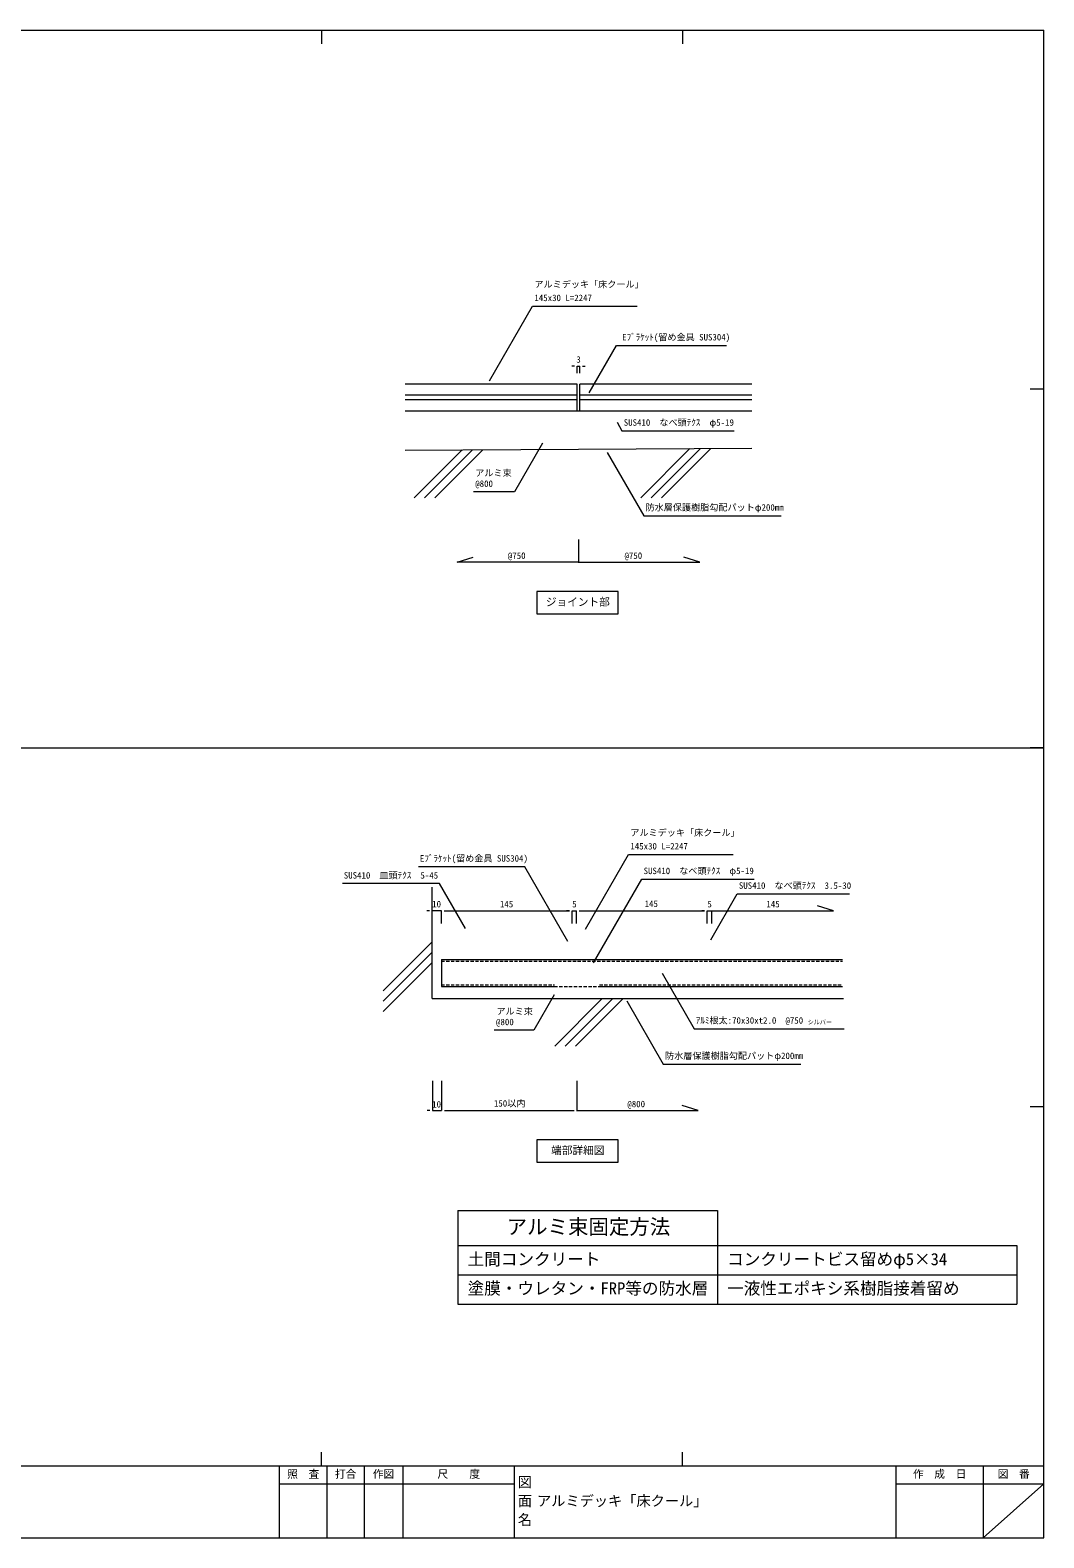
# Model space of a CAD drawing. Units: millimetres on the paper. Extents: x -401 to 401, y -279 to 279.
# Drawn here: x 26 to 401, y -279 to 279 of the extents above; entities that cross this region are included whole.
import ezdxf
from ezdxf.enums import TextEntityAlignment as Align

# ---------------------------------------------------------------- set-up
doc = ezdxf.new("R2010")
doc.units = ezdxf.units.MM
doc.linetypes.add('DASHED1', pattern=[1.8, 1.2, -0.6])
for name, color, linetype, lineweight in [('0-0_A-C01-補助線(非印刷)', 4, 'Continuous', 9), ('0-2_A-E01-仕上太線', 4, 'Continuous', 9), ('0-3_A-C03-壁種別', 4, 'Continuous', 9), ('0-4_ｱﾙﾐ', 4, 'DASHED1', 9), ('0-5_0-A11-寸法_詳細', 5, 'Continuous', 9), ('0-7_A-B03-文字_書込_小', 7, 'Continuous', 9), ('0-9_A-B01-文字_タイトル室名', 2, 'Continuous', 9), ('0-A_A-B03-文字_書込_大', 7, 'Continuous', 9), ('0-F_0-A01-枠A', 4, 'Continuous', 9)]:
    doc.layers.add(name, color=color, linetype=linetype, lineweight=lineweight)
doc.layers.add('0-E_0-A02-枠B', color=5, linetype='Continuous')
doc.styles.add('ＭＳ ゴシック', font='')
doc.styles.get('ＭＳ ゴシック').set_extended_font_data('MS Gothic')

msp = doc.modelspace()

# ---------------------------------------------------------------- linework, layer by layer
at = {"layer": '0-0_A-C01-補助線(非印刷)'}
for p, q in [((133.556, 278.667), (133.556, 273.667)), ((267.111, 278.667), (267.111, 273.667)), ((400.667, 146), (395.667, 146)), ((-400.667, 13.333), (400.667, 13.333)), ((400.667, 13.333), (395.667, 13.333)), ((400.667, -119.333), (395.667, -119.333)), ((133.556, -252), (133.556, -247)), ((267.111, -252), (267.111, -247))]:
    msp.add_line(p, q, dxfattribs=at)
at = {"layer": '0-2_A-E01-仕上太線'}
for p, q in [((228.106, 147.861), (164.512, 147.861)), ((228.106, 137.861), (228.106, 147.861)), ((292.7, 147.861), (229.106, 147.861)), ((229.106, 137.861), (229.106, 147.861)), ((228.106, 143.694), (164.512, 143.694)), ((228.106, 142.028), (164.512, 142.028)), ((292.7, 143.694), (229.106, 143.694)), ((292.7, 142.028), (229.106, 142.028)), ((292.7, 137.861), (164.512, 137.861)), ((164.512, 123.41), (292.7, 124.085)), ((174.573, -79.304), (174.573, -38.185)), ((174.573, -79.304), (326.631, -79.304))]:
    msp.add_line(p, q, dxfattribs=at)
at = {"layer": '0-3_A-C03-壁種別'}
for p, q in [((167.852, 105.808), (185.565, 123.52)), ((171.694, 105.808), (189.427, 123.541)), ((175.535, 105.808), (193.289, 123.561)), ((251.666, 105.808), (269.822, 123.964)), ((255.507, 105.808), (273.684, 123.985)), ((259.348, 105.808), (277.546, 124.005)), ((156.448, -76.464), (174.573, -58.339)), ((156.448, -80.305), (174.573, -62.181)), ((156.448, -84.147), (174.573, -66.022)), ((219.819, -96.906), (237.421, -79.304)), ((223.661, -96.906), (241.263, -79.304)), ((227.502, -96.906), (245.104, -79.304))]:
    msp.add_line(p, q, dxfattribs=at)
at = {"layer": '0-4_ｱﾙﾐ', "color": 3, "linetype": 'Continuous'}
for p, q in [((177.906, -64.852), (326.239, -64.852)), ((177.906, -64.852), (177.906, -74.852)), ((177.906, -74.852), (219.692, -74.852)), ((236.359, -74.852), (326.239, -74.852)), ((236.359, -74.852), (326.239, -74.852))]:
    msp.add_line(p, q, dxfattribs=at)
at = {"layer": '0-4_ｱﾙﾐ'}
for p, q in [((177.906, -65.519), (326.239, -65.519)), ((177.906, -74.185), (219.692, -74.185)), ((219.692, -74.843), (236.359, -74.852)), ((236.359, -74.185), (326.239, -74.185))]:
    msp.add_line(p, q, dxfattribs=at)
at = {"layer": '0-5_0-A11-寸法_詳細'}
for p, q in [((227.106, 154.458), (226.106, 154.458)), ((228.106, 151.861), (228.106, 154.458)), ((228.106, 154.458), (229.106, 154.458)), ((229.106, 151.861), (229.106, 154.458)), ((230.106, 154.458), (231.106, 154.458)), ((228.606, 90.325), (228.606, 81.964)), ((173.573, -46.864), (172.573, -46.864)), ((174.573, -51.519), (174.573, -46.864)), ((177.906, -46.864), (174.573, -46.864)), ((177.906, -51.519), (177.906, -46.864)), ((177.906, -51.519), (177.906, -46.864)), ((178.906, -46.864), (179.906, -46.864)), ((178.906, -46.864), (225.239, -46.864)), ((225.239, -46.864), (224.239, -46.864)), ((226.239, -51.519), (226.239, -46.864)), ((226.239, -51.519), (226.239, -46.864)), ((226.239, -46.864), (227.906, -46.864)), ((227.906, -51.519), (227.906, -46.864)), ((227.906, -51.519), (227.906, -46.864)), ((228.906, -46.864), (229.906, -46.864)), ((228.906, -46.864), (275.239, -46.864)), ((275.239, -46.864), (274.239, -46.864)), ((276.239, -51.519), (276.239, -46.864)), ((276.239, -51.519), (276.239, -46.864)), ((276.239, -46.864), (277.906, -46.864)), ((277.906, -51.519), (277.906, -46.864)), ((278.906, -46.864), (279.906, -46.864)), ((174.692, -109.722), (174.692, -120.749)), ((178.026, -109.722), (178.026, -120.749)), ((178.026, -109.722), (178.026, -120.749)), ((228.026, -109.722), (228.026, -120.749)), ((173.692, -120.749), (172.692, -120.749)), ((174.692, -120.749), (178.026, -120.749)), ((179.026, -120.749), (180.026, -120.749)), ((179.026, -120.749), (227.026, -120.749))]:
    msp.add_line(p, q, dxfattribs=at)
for points in [[(228.726, 81.964), (183.726, 81.964), (189.657, 83.826)], [(228.486, 81.964), (273.486, 81.964), (267.555, 83.826)], [(277.906, -46.864), (322.906, -46.864), (316.975, -45.002)], [(227.906, -120.749), (272.906, -120.749), (266.975, -118.887)]]:
    msp.add_lwpolyline(points, dxfattribs=at)
at = {"layer": '0-7_A-B03-文字_書込_小'}
for points in [[(195.77, 149.035), (211.663, 176.648), (250.267, 176.648)], [(232.584, 144.541), (242.69, 162.1), (283.294, 162.1)], [(242.866, 133.771), (244.698, 130.567), (286.2, 130.567)], [(215.328, 126.033), (205.012, 107.972), (189.792, 107.972)], [(239.269, 122.583), (252.745, 99.17), (303.571, 99.17)], [(231.245, -53.678), (247.139, -26.066), (285.743, -26.066)], [(224.721, -58.172), (208.828, -30.559), (169.447, -30.559)], [(186.795, -53.408), (177.252, -36.828), (141.314, -36.828)], [(234.218, -66.138), (252.038, -35.178), (293.541, -35.178)], [(277.506, -57.545), (287.255, -40.607), (328.758, -40.607)], [(259.55, -69.989), (271.334, -90.463), (326.843, -90.463)], [(219.565, -77.883), (212.056, -91.03), (197.483, -91.03)], [(246.493, -80.13), (259.969, -103.543), (310.795, -103.543)]]:
    msp.add_lwpolyline(points, dxfattribs=at)
at = {"layer": '0-9_A-B01-文字_タイトル室名'}
for points in [[(213.24, 62.868), (243.24, 62.868), (243.24, 71.201), (213.24, 71.201)], [(213.24, -139.845), (243.24, -139.845), (243.24, -131.512), (213.24, -131.512)]]:
    msp.add_lwpolyline(points, close=True, dxfattribs=at)
at = {"layer": '0-A_A-B03-文字_書込_大'}
for p, q in [((184.02, -157.671), (279.968, -157.671)), ((184.02, -157.671), (184.02, -192.231)), ((279.968, -157.671), (279.968, -192.231)), ((184.02, -170.631), (390.667, -170.631)), ((390.667, -170.631), (390.667, -192.231)), ((390.667, -170.631), (390.667, -192.231)), ((184.02, -181.431), (390.667, -181.431)), ((184.02, -192.231), (390.667, -192.231))]:
    msp.add_line(p, q, dxfattribs=at)
at = {"layer": '0-F_0-A01-枠A'}
for p, q in [((-400.667, 278.667), (400.667, 278.667)), ((400.667, -278.667), (400.667, 278.667)), ((-400.667, -252), (343.263, -252)), ((117.985, -252), (117.985, -278.667)), ((135.596, -252), (135.596, -278.667)), ((149.341, -252), (149.341, -278.667)), ((163.635, -252), (163.635, -278.667)), ((204.873, -252), (204.873, -258.667)), ((343.263, -252), (345.987, -252)), ((345.987, -252), (345.987, -278.667)), ((345.987, -252), (400.667, -252)), ((378.282, -252), (378.282, -278.667)), ((117.985, -258.667), (204.873, -258.667)), ((204.873, -258.667), (204.873, -278.667)), ((345.987, -258.667), (400.667, -258.667)), ((400.667, -258.667), (378.282, -278.667)), ((-400.667, -278.667), (345.987, -278.667)), ((345.987, -278.667), (400.667, -278.667))]:
    msp.add_line(p, q, dxfattribs=at)

# ---------------------------------------------------------------- texts
at = {"layer": '0-5_0-A11-寸法_詳細', "style": 'ＭＳ ゴシック'}
for s, p in [('3', (227.82, 154.995)), ('@750', (202.504, 82.502)), ('@750', (245.623, 82.502)), ('10', (174.519, -46.327)), ('145', (199.572, -46.327)), ('5', (226.286, -46.327)), ('145', (253.08, -46.179)), ('5', (276.286, -46.327)), ('145', (298.089, -46.327)), ('150以内', (197.356, -119.97)), ('10', (174.517, -120.314)), ('@800', (246.685, -120.212))]:
    msp.add_text(s, height=2.405, dxfattribs=at).set_placement(p, align=Align.BOTTOM_LEFT)
at = {"layer": '0-7_A-B03-文字_書込_小', "style": 'ＭＳ ゴシック'}
for s, height, p in [('アルミデッキ「床クール」', 2.405, (212.316, 182.787)), ('145x30 L=2247', 2.405, (212.316, 177.787)), ('Eﾌﾞﾗｹｯﾄ(留め金具 SUS304)', 2.405, (244.749, 163.239)), ('SUS410\u3000なべ頭ﾃｸｽ\u3000φ5-19', 2.405, (245.35, 131.706)), ('@800', 2.405, (190.444, 109.111)), ('アルミ束', 2.405, (190.444, 113.047)), ('防水層保護樹脂勾配パットφ200mm', 2.405, (253.398, 100.309)), ('アルミデッキ「床クール」', 2.405, (247.791, -19.926)), ('145x30 L=2247', 2.405, (247.791, -24.926)), ('Eﾌﾞﾗｹｯﾄ(留め金具 SUS304)', 2.405, (169.98, -29.42)), ('SUS410\u3000皿頭ﾃｸｽ\u30005-45', 2.405, (141.846, -35.689)), ('SUS410\u3000なべ頭ﾃｸｽ\u3000φ5-19', 2.405, (252.691, -34.038)), ('SUS410\u3000なべ頭ﾃｸｽ\u30003.5-30', 2.405, (287.907, -39.468)), ('アルミ束', 2.405, (198.275, -85.955)), ('@800', 2.405, (198.135, -89.891)), ('ｱﾙﾐ根太:70x30xt2.0\u3000@750', 2.405, (271.986, -89.323)), ('シルバー', 1.606, (313.339, -89.317)), ('防水層保護樹脂勾配パットφ200mm', 2.405, (260.622, -102.404))]:
    msp.add_text(s, height=height, dxfattribs=at).set_placement(p, align=Align.BOTTOM_LEFT)
at = {"layer": '0-9_A-B01-文字_タイトル室名', "style": 'ＭＳ ゴシック'}
for s, height, p in [('ジョイント部', 2.889, (216.545, 64.98)), ('端部詳細図', 2.889, (218.494, -137.734)), ('アルミデッキ「床クール」', 3.849, (213.292, -268.073))]:
    msp.add_text(s, height=height, dxfattribs=at).set_placement(p, align=Align.BOTTOM_LEFT)
at = {"layer": '0-A_A-B03-文字_書込_大', "style": 'ＭＳ ゴシック'}
for s, height, p in [('アルミ束固定方法', 5.543, (202.054, -168.097)), ('土間コンクリート', 4.501, (187.62, -179.237)), ('コンクリートビス留めφ5×34', 4.501, (283.568, -179.237)), ('塗膜・ウレタン・FRP等の防水層', 4.501, (187.62, -190.037)), ('一液性エポキシ系樹脂接着留め', 4.501, (283.568, -190.037))]:
    msp.add_text(s, height=height, dxfattribs=at).set_placement(p, align=Align.BOTTOM_LEFT)
at = {"layer": '0-E_0-A02-枠B', "color": 6, "style": 'ＭＳ ゴシック'}
for s, height, p in [('照\u3000査', 2.889, (120.943, -257.388)), ('打合', 2.889, (138.57, -257.388)), ('作図', 2.889, (152.59, -257.388)), ('尺\u3000\u3000度', 2.889, (176.457, -257.388)), ('図', 3.849, (206.177, -261.073)), ('作\u3000成\u3000日', 2.889, (352.292, -257.388)), ('図\u3000番', 2.889, (383.627, -257.388)), ('面', 3.849, (206.177, -268.073)), ('名', 3.849, (206.177, -275.073))]:
    msp.add_text(s, height=height, dxfattribs=at).set_placement(p, align=Align.BOTTOM_LEFT)

doc.saveas('drawing.dxf')
